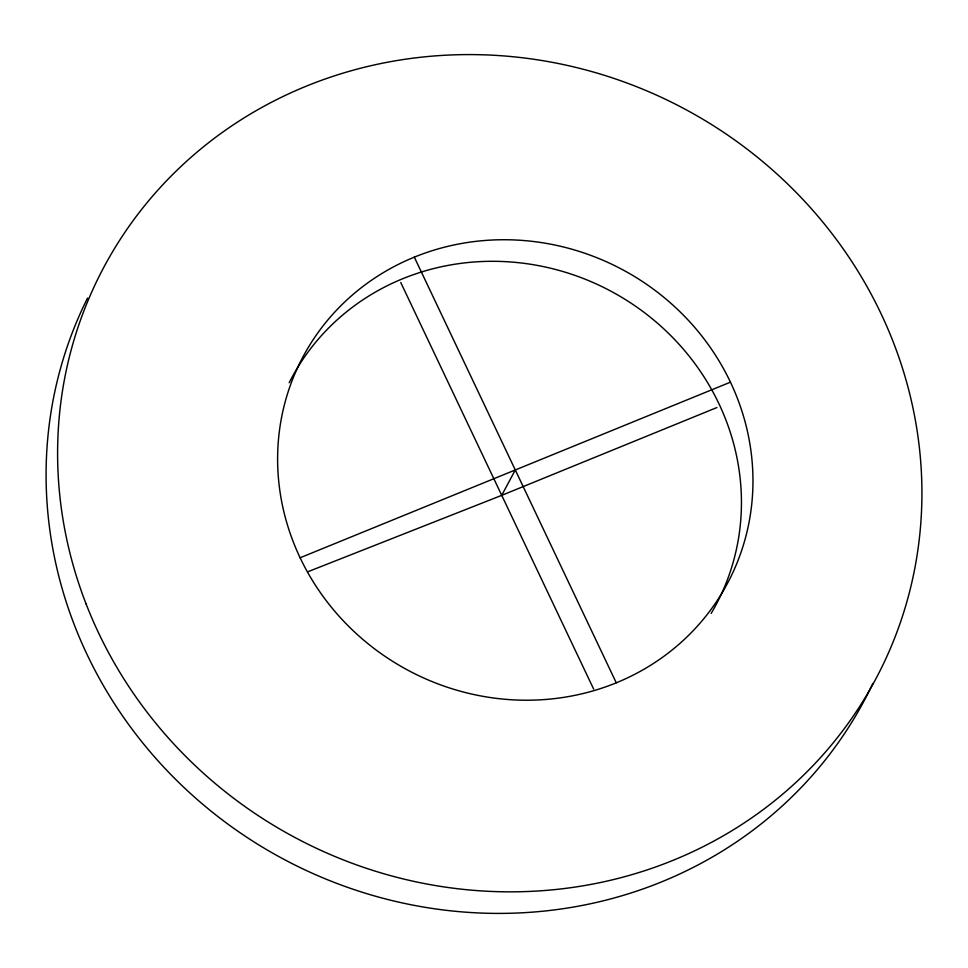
<?xml version="1.0" encoding="UTF-8"?>
<svg xmlns="http://www.w3.org/2000/svg" width="968" height="968" viewBox="0 0 968 968"><rect width="100%" height="100%" fill="white"/><g stroke="black" fill="none" stroke-linecap="round" stroke-linejoin="round"><path stroke-width="1.45" d="M308.223 571.604L501.726 495.35L515.279 469.976M300.116 557.774A240.584 227.214 28.1 0 0 710.318 610.397A240.584 227.214 28.1 0 0 535.425 241.746A240.584 227.214 28.1 0 0 300.116 557.774L730.453 382.166M501.726 495.35L716.901 407.552M414.304 257.125L616.265 682.815M400.752 282.511L593.65 689.095M872.833 683.469A437.439 413.106 28.1 0 1 297.769 866.42A437.439 413.106 28.1 0 1 87.543 298.071M289.19 382.747A240.584 227.214 28.1 0 1 612.998 292.312A240.584 227.214 28.1 0 1 711.153 613.446M86.128 604.044A437.439 413.106 28.1 0 0 825.305 752.184A437.439 413.106 28.1 0 0 557.846 63.416A437.439 413.106 28.1 0 0 86.128 604.044"/></g></svg>
